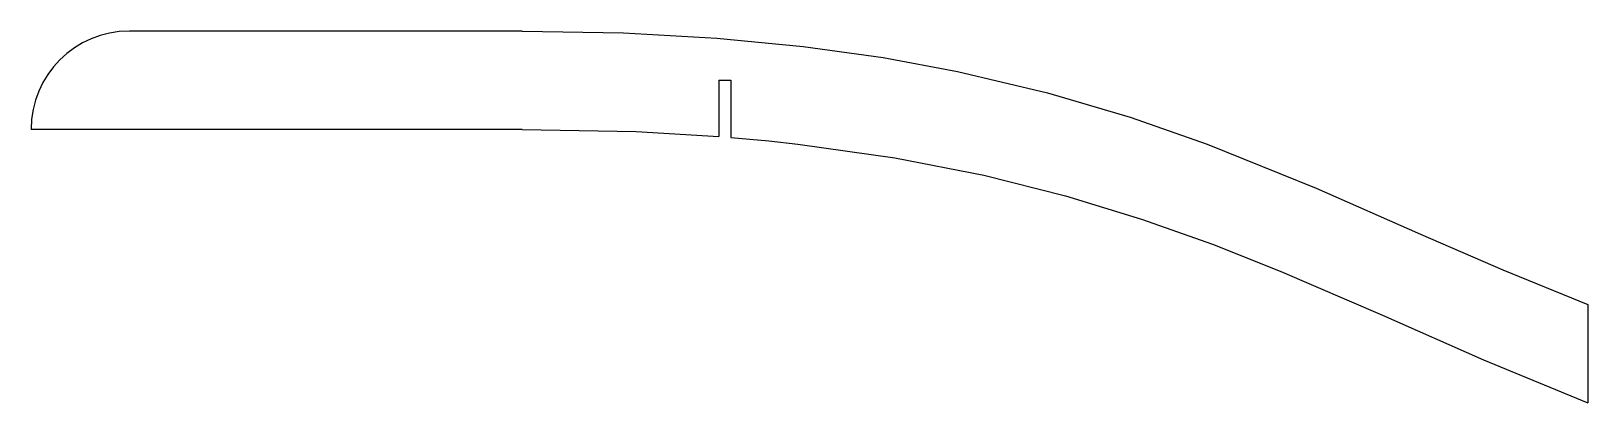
# Model space of a CAD drawing. Extents: x -10 to 21.7, y 6.7 to 14.3.
import ezdxf

# ---------------------------------------------------------------- set-up
doc = ezdxf.new("R2010")
doc.units = 0
doc.header["$MEASUREMENT"] = 0
doc.layers.add('VISIBLE', color=7, linetype='CONTINUOUS')

msp = doc.modelspace()

# ---------------------------------------------------------------- linework, layer by layer
at = {"layer": 'VISIBLE'}
for p, q in [((0, 14.3), (-8, 14.3)), ((4, 13.3), (4, 12.154)), ((4, 13.3), (4.25, 13.3)), ((4.25, 13.3), (4.25, 12.134)), ((0, 12.3), (-10, 12.3)), ((21.697, 8.731), (21.697, 6.731))]:
    msp.add_line(p, q, dxfattribs=at)
for points in [[(0, 14.3), (2.059, 14.263), (3.961, 14.157), (5.721, 13.987), (7.351, 13.76), (8.865, 13.481), (10.695, 13.047), (12.379, 12.549), (13.948, 12)], [(0, 12.3), (2.318, 12.253), (4, 12.154)], [(4.25, 12.134), (5.021, 12.063), (5.61, 12)], [(5.61, 12), (7.588, 11.72), (9.398, 11.366), (11.063, 10.947), (12.608, 10.474), (14.057, 9.959), (15.435, 9.412), (17.513, 8.514), (19.569, 7.606), (21.697, 6.731)], [(13.948, 12), (16.163, 11.105), (18.289, 10.169), (19.963, 9.437), (21.697, 8.731)]]:
    msp.add_lwpolyline(points, dxfattribs=at)
msp.add_arc((-8, 12.3), 2, 90, 180, dxfattribs=at)

doc.saveas('drawing.dxf')
